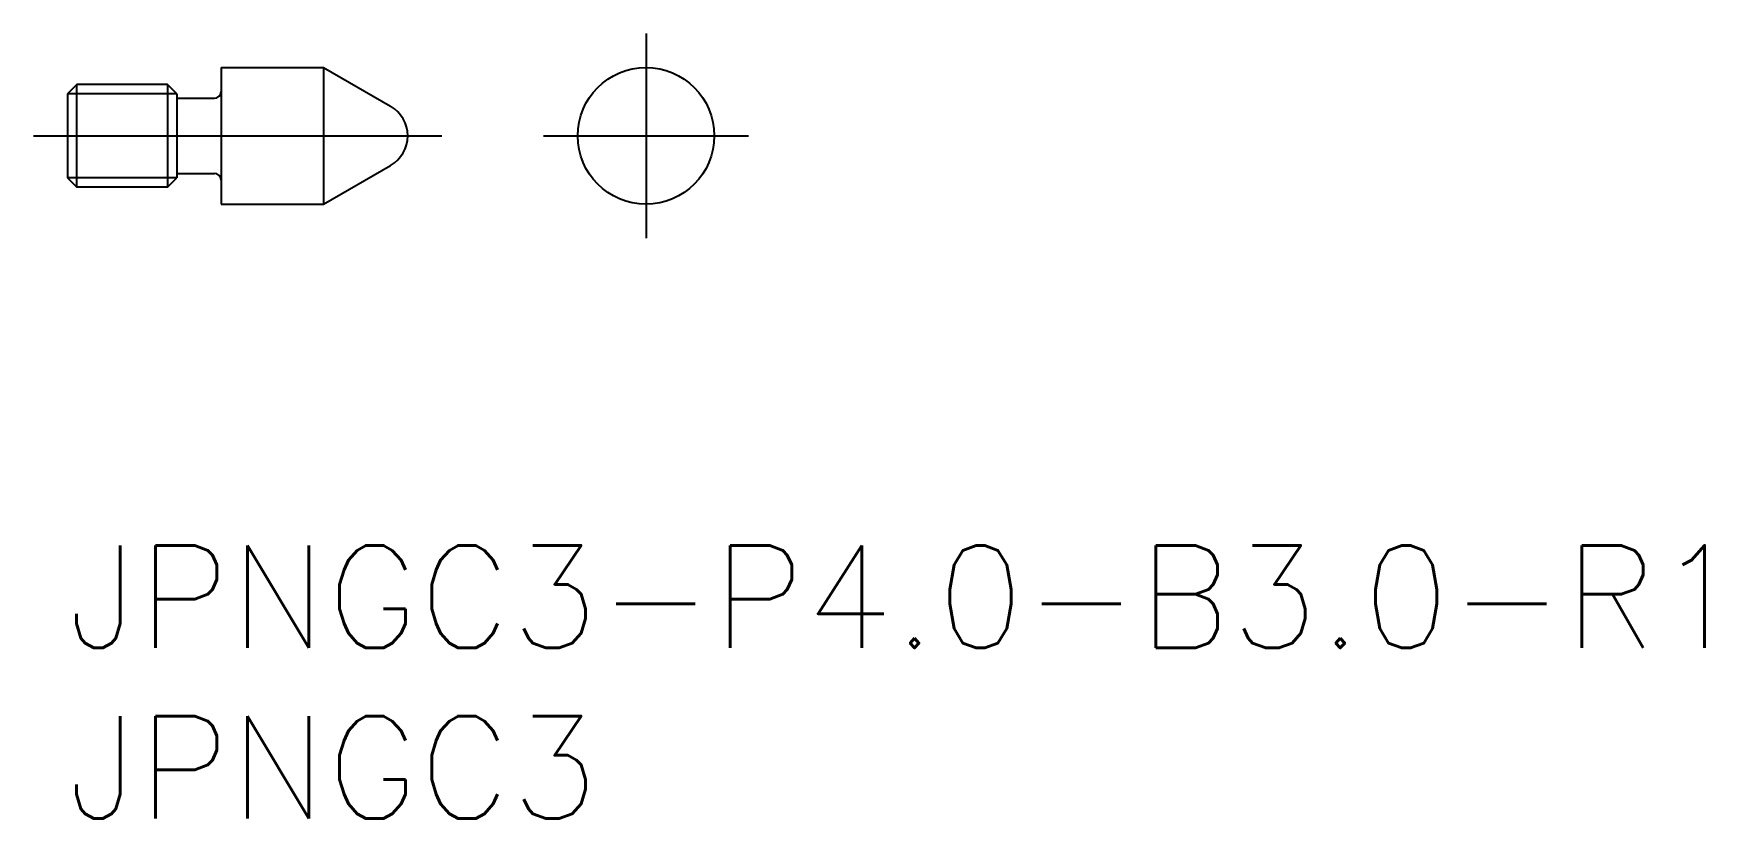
# Model space of a CAD drawing. Extents: x -1 to 48, y -8 to 15.
import ezdxf

# ---------------------------------------------------------------- set-up
doc = ezdxf.new("R2010")
doc.units = 0
doc.header["$LTSCALE"] = 0.5
doc.linetypes.add('CENTER', pattern=[50.8, 31.75, -6.35, 6.35, -6.35])
for name, color, linetype in [('MSM_CENTER', 1, 'CENTER'), ('MSM_CONTINUOUS', 7, 'CONTINUOUS'), ('MSM_NARROW', 5, 'CONTINUOUS'), ('MSM_PART_NUMBER', 7, 'CONTINUOUS')]:
    doc.layers.add(name, color=color, linetype=linetype)
doc.styles.get("Standard").update_dxf_attribs({"font": 'txt.shx', "height": 3, "bigfont": 'bigfont.shx'})

# ---------------------------------------------------------------- blocks, each defined once
blk = doc.blocks.new('*U1')
at = {"layer": 'MSM_PART_NUMBER'}
blk.add_text('JPNGC3-P4.0-B3.0-R1', height=3, dxfattribs=at).set_placement((0, -3))
blk = doc.blocks.new('*U2')
at = {"layer": 'MSM_PART_NUMBER'}
blk.add_text('JPNGC3', height=3, dxfattribs=at).set_placement((0, -8))

msp = doc.modelspace()

# ---------------------------------------------------------------- linework, layer by layer
at = {"layer": 'MSM_CENTER'}
for p, q in [((16.946, 15), (16.946, 9)), ((-1, 12), (10.964, 12)), ((13.946, 12), (19.946, 12))]:
    msp.add_line(p, q, dxfattribs=at)
at = {"layer": 'MSM_CONTINUOUS', "linetype": 'CONTINUOUS'}
for p, q in [((4.5, 14), (4.5, 10)), ((4.5, 14), (7.5, 14)), ((7.5, 14), (7.5, 10)), ((7.5, 14), (9.464, 12.866)), ((0, 13.229), (0, 10.771)), ((3.2, 13.229), (3.2, 10.771)), ((3.2, 13.1), (4.3, 13.1)), ((3.2, 10.9), (4.3, 10.9)), ((7.5, 10), (9.464, 11.134)), ((4.5, 10), (7.5, 10))]:
    msp.add_line(p, q, dxfattribs=at)
at = {"layer": 'MSM_CONTINUOUS'}
for p, q in [((0.27, 13.5), (0, 13.229)), ((0.27, 10.5), (0.27, 13.5)), ((2.929, 13.5), (0.27, 13.5)), ((2.929, 13.5), (2.929, 10.5)), ((3.2, 13.229), (2.929, 13.5)), ((0, 10.771), (0.27, 10.5)), ((2.929, 10.5), (0.27, 10.5)), ((2.929, 10.5), (3.2, 10.771))]:
    msp.add_line(p, q, dxfattribs=at)
msp.add_circle((16.946, 12), 2, dxfattribs=at)
at = {"layer": 'MSM_CONTINUOUS', "linetype": 'CONTINUOUS'}
for centre, start, end in [((4.3, 13.3), 270, 0), ((4.3, 10.7), 0, 90)]:
    msp.add_arc(centre, 0.2, start, end, dxfattribs=at)
at = {"layer": 'MSM_CONTINUOUS'}
msp.add_arc((8.964, 12), 1, 300, 60, dxfattribs=at)
at = {"layer": 'MSM_NARROW'}
for p, q in [((3.2, 13.229), (0, 13.229)), ((3.2, 10.771), (0, 10.771))]:
    msp.add_line(p, q, dxfattribs=at)

# ---------------------------------------------------------------- block references
at = {"layer": 'MSM_CONTINUOUS'}
for name in ['*U1', '*U2']:
    msp.add_blockref(name, (0, 0), dxfattribs=at)

doc.saveas('drawing.dxf')
